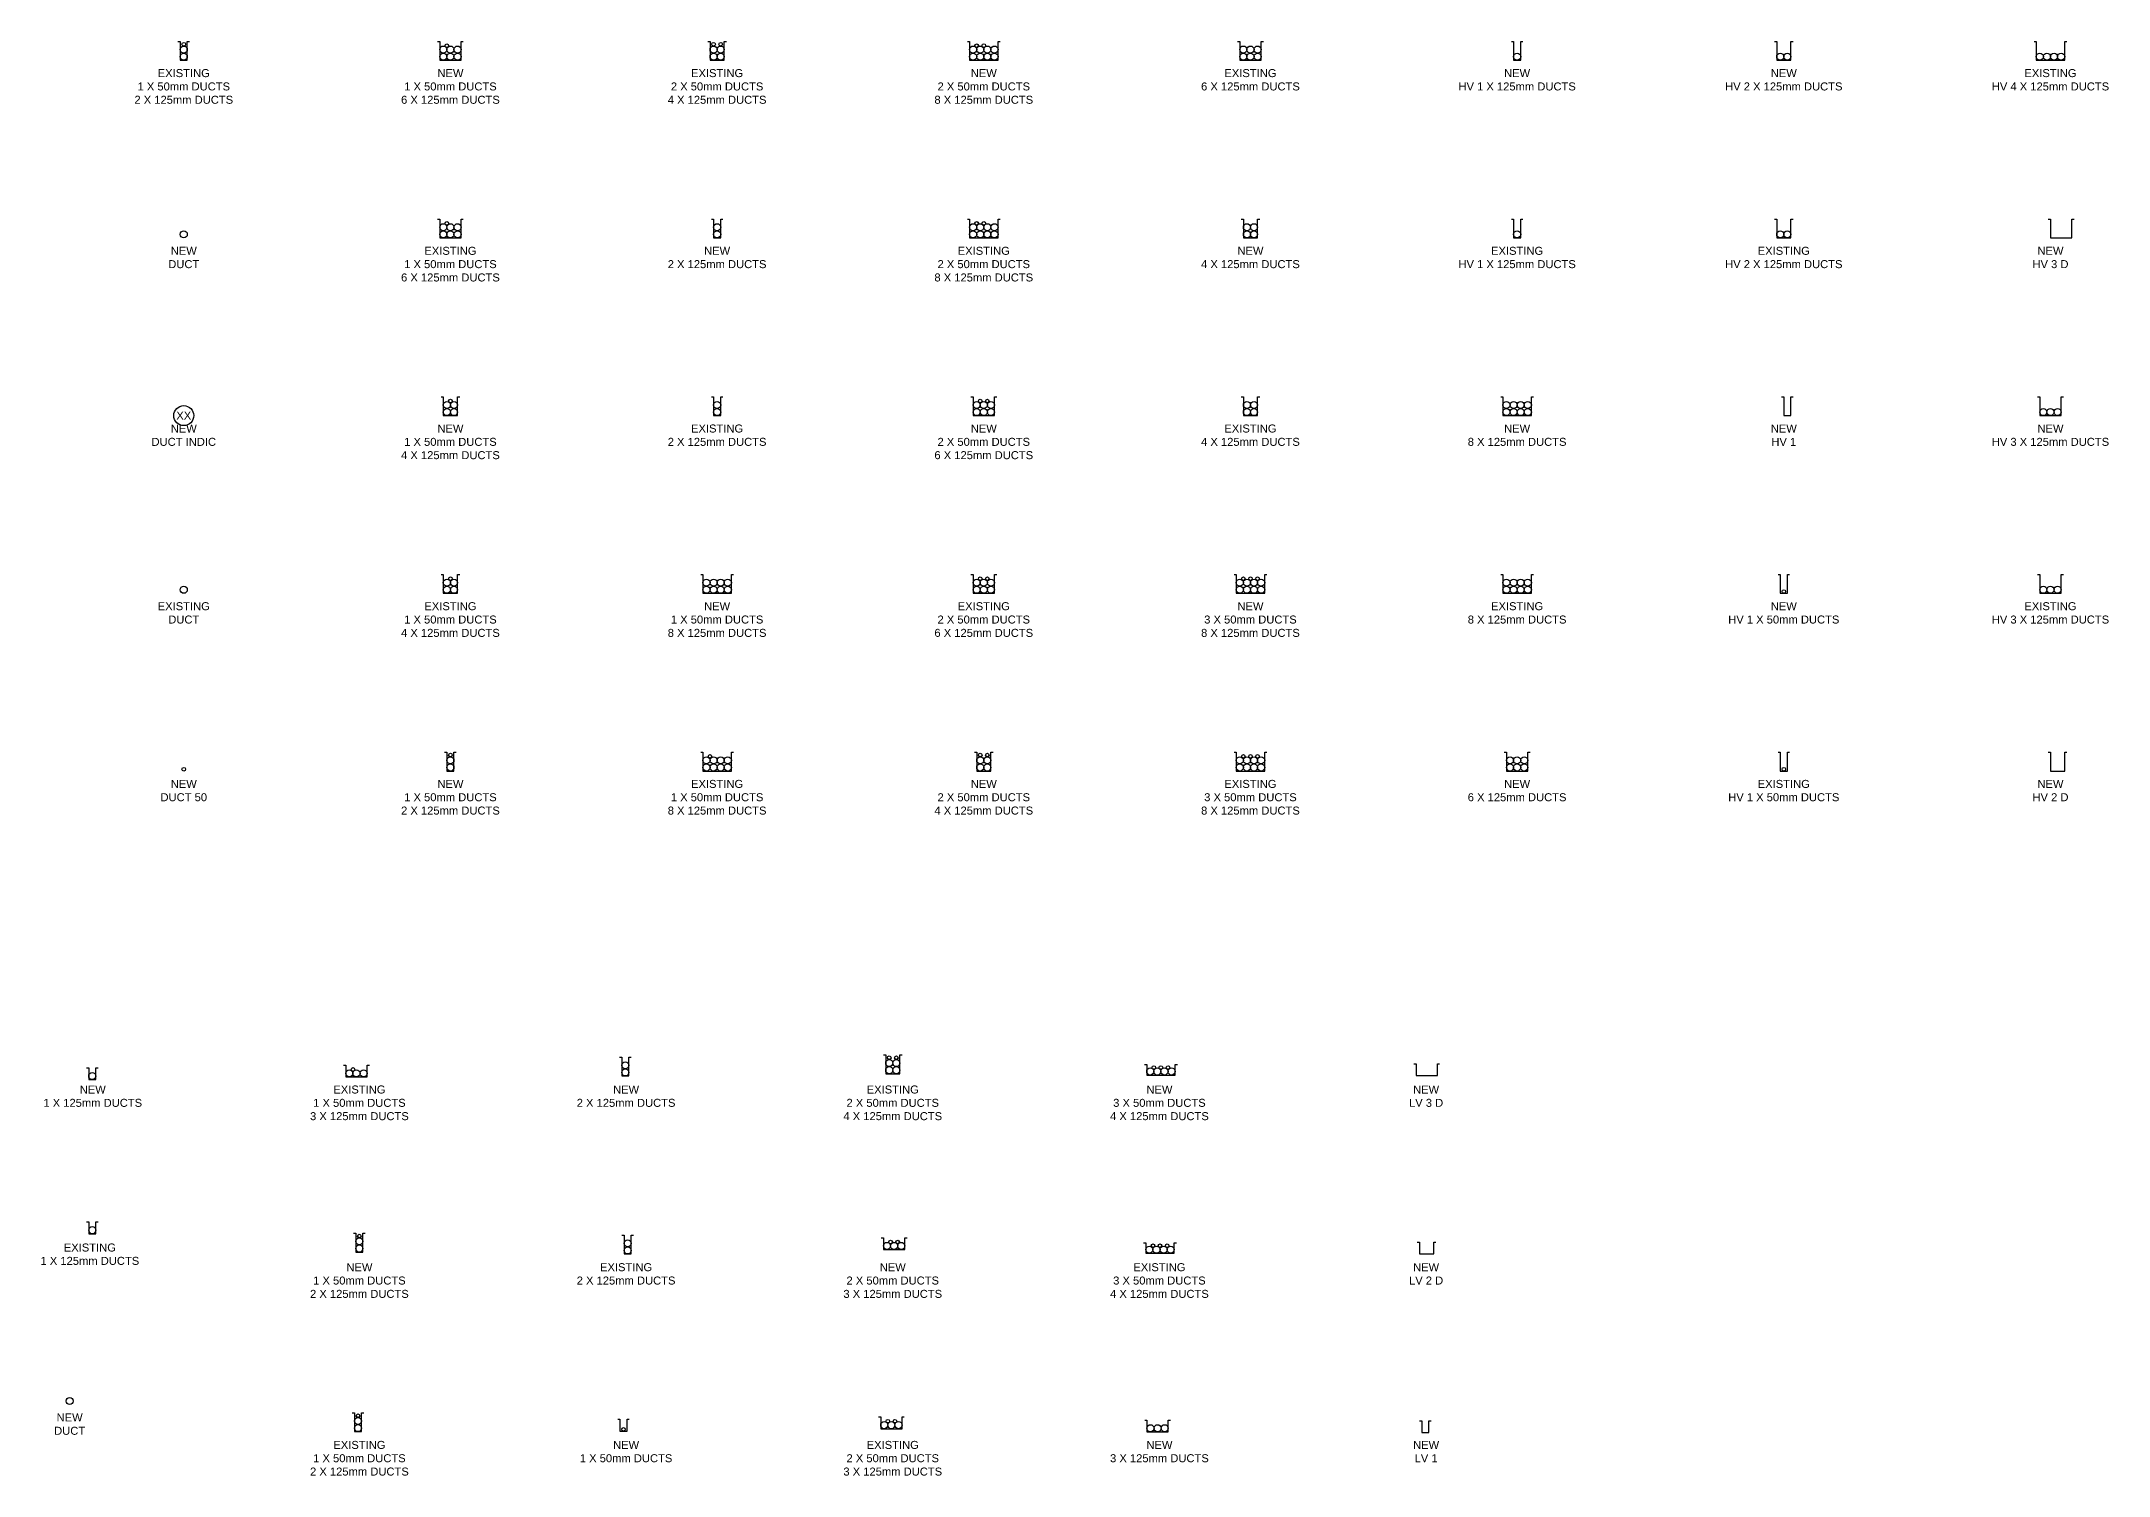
# Model space of a CAD drawing. Header units: metres. Extents: x -282 to 3977, y 160 to 949.
# Drawn here: x 756.2 to 1221.4, y 493.8 to 816.7 of the extents above; entities that cross this region are included whole.
import ezdxf
from ezdxf.enums import TextEntityAlignment as Align

# ---------------------------------------------------------------- set-up
doc = ezdxf.new("R2010")
doc.units = ezdxf.units.M
doc.layers.get('0').update_dxf_attribs({"color": 6})
doc.layers.add('Duct_SP_EXT', color=7, linetype='Continuous')
doc.layers.add('Duct_SP_NEW', color=2, linetype='Continuous')
doc.styles.get("Standard").update_dxf_attribs({"font": 'ARIAL.TTF'})

# ---------------------------------------------------------------- blocks, each defined once
blk = doc.blocks.new('DUCT_NEW')
blk.add_circle((0, 0.8), 0.8)
at = {"flags": 1}
blk.add_attdef('Z', (0, 0), '', height=0.2, dxfattribs=at)
at = {"flags": 9}
for tag, p in [('DUCT_CODE', (0, 0)), ('XSECT_TYPE', (0, -0.2)), ('STATE', (0, -0.6)), ('OWNED_BY', (0, -1.02)), ('OPERATED_BY', (0, -1.23)), ('FB_REFERENCE', (0, -0.4)), ('NOTES', (0, -0.8)), ('MAINTAINED_BY', (0, -1.42))]:
    blk.add_attdef(tag, text='', height=0.2, dxfattribs=at).set_placement(p, align=Align.MIDDLE_LEFT)
blk = doc.blocks.new('DUCT_EXT')
blk.add_circle((0, 0.8), 0.8)
at = {"flags": 1}
blk.add_attdef('Z', (0, 0), '', height=0.2, dxfattribs=at)
at = {"flags": 9}
for tag, p in [('DUCT_CODE', (0, 0)), ('XSECT_TYPE', (0, -0.2)), ('STATE', (0, -0.6)), ('FB_REFERENCE', (0, -0.4)), ('NOTES', (0, -0.8))]:
    blk.add_attdef(tag, text='', height=0.2, dxfattribs=at).set_placement(p, align=Align.MIDDLE_LEFT)
blk = doc.blocks.new('TRENCH_LV_1_DUCT')
blk.add_lwpolyline([(-0.5, 2.65), (0, 2.65), (0, 0), (1.6, 0), (1.6, 2.65), (2.1, 2.65)])
blk = doc.blocks.new('TRENCH_1X125_EXT')
for name, p in [('TRENCH_LV_1_DUCT', (-0.8, 0)), ('DUCT_EXT', (0, 0))]:
    blk.add_blockref(name, p)
blk = doc.blocks.new('TRENCH_1X125_NEW')
for name, p in [('TRENCH_LV_1_DUCT', (-0.8, 0)), ('DUCT_NEW', (0, 0))]:
    blk.add_blockref(name, p)
blk = doc.blocks.new('DUCT_50_EXT')
blk.add_circle((0, 0.4), 0.4)
at = {"flags": 1}
blk.add_attdef('Z', (0, 0), '', height=0.2, dxfattribs=at)
at = {"flags": 9}
for tag, p in [('DUCT_CODE', (0, 0)), ('XSECT_TYPE', (0, -0.2)), ('STATE', (0, -0.6)), ('FB_REFERENCE', (0, -0.4)), ('NOTES', (0, -0.8))]:
    blk.add_attdef(tag, text='', height=0.2, dxfattribs=at).set_placement(p, align=Align.MIDDLE_LEFT)
blk = doc.blocks.new('TRENCH_HV_1_DUCT')
blk.add_lwpolyline([(-0.5, 4.25), (0, 4.25), (0, 0), (1.6, 0), (1.6, 4.25), (2.1, 4.25)])
blk = doc.blocks.new('TRENCH_1X50_&_2X125_EXT')
for name, p in [('TRENCH_HV_1_DUCT', (-0.8, 0)), ('DUCT_EXT', (0, 1.6)), ('DUCT_EXT', (0, 0)), ('DUCT_50_EXT', (0, 3.2))]:
    blk.add_blockref(name, p)
blk = doc.blocks.new('DUCT_50_NEW')
blk.add_circle((0, 0.4), 0.4)
at = {"flags": 1}
blk.add_attdef('Z', (0, 0), '', height=0.2, dxfattribs=at)
at = {"flags": 9}
for tag, p in [('DUCT_CODE', (0, 0)), ('XSECT_TYPE', (0, -0.2)), ('STATE', (0, -0.6)), ('OWNED_BY', (0, -1.01)), ('OPERATED_BY', (0, -1.21)), ('FB_REFERENCE', (0, -0.4)), ('NOTES', (0, -0.8)), ('MAINTAINED_BY', (0, -1.42))]:
    blk.add_attdef(tag, text='', height=0.2, dxfattribs=at).set_placement(p, align=Align.MIDDLE_LEFT)
blk = doc.blocks.new('TRENCH_1X50_&_2X125_NEW')
for name, p in [('TRENCH_HV_1_DUCT', (-0.8, 0)), ('DUCT_NEW', (0, 1.6)), ('DUCT_NEW', (0, 0)), ('DUCT_50_NEW', (0, 3.2))]:
    blk.add_blockref(name, p)
blk = doc.blocks.new('TRENCH_LV_3_DUCTS')
blk.add_lwpolyline([(-0.5, 2.65), (0, 2.65), (0, 0), (4.8, 0), (4.8, 2.65), (5.3, 2.65)])
blk = doc.blocks.new('TRENCH_1X50_&_3X125_EXT')
for name, p in [('TRENCH_LV_3_DUCTS', (-2.4, 0)), ('DUCT_EXT', (-1.6, 0)), ('DUCT_50_EXT', (-0.8, 1.29)), ('DUCT_EXT', (0, 0)), ('DUCT_EXT', (1.6, 0))]:
    blk.add_blockref(name, p)
blk = doc.blocks.new('TRENCH_1X50_NEW')
for name, p in [('TRENCH_LV_1_DUCT', (-0.8, 0)), ('DUCT_50_NEW', (0, 0))]:
    blk.add_blockref(name, p)
blk = doc.blocks.new('TRENCH_2X125_EXT')
for name, p in [('TRENCH_HV_1_DUCT', (-0.8, 0)), ('DUCT_EXT', (0, 1.6)), ('DUCT_EXT', (0, 0))]:
    blk.add_blockref(name, p)
blk = doc.blocks.new('TRENCH_2X125_NEW')
for name, p in [('TRENCH_HV_1_DUCT', (-0.8, 0)), ('DUCT_NEW', (0, 1.6)), ('DUCT_NEW', (0, 0))]:
    blk.add_blockref(name, p)
blk = doc.blocks.new('TRENCH_2X50_&_3X125_EXT')
for name, p in [('TRENCH_LV_3_DUCTS', (-2.4, 0)), ('DUCT_EXT', (-1.6, 0)), ('DUCT_50_EXT', (-0.8, 1.3)), ('DUCT_EXT', (0, 0)), ('DUCT_50_EXT', (0.8, 1.3)), ('DUCT_EXT', (1.6, 0))]:
    blk.add_blockref(name, p)
blk = doc.blocks.new('TRENCH_2X50_&_3X125_NEW')
for name, p in [('TRENCH_LV_3_DUCTS', (-2.4, 0)), ('DUCT_NEW', (-1.6, 0)), ('DUCT_50_NEW', (-0.8, 1.3)), ('DUCT_NEW', (0, 0)), ('DUCT_50_NEW', (0.8, 1.3)), ('DUCT_NEW', (1.6, 0))]:
    blk.add_blockref(name, p)
blk = doc.blocks.new('TRENCH_HV_2_DUCTS')
blk.add_lwpolyline([(-0.5, 4.25), (0, 4.25), (0, 0), (3.2, 0), (3.2, 4.25), (3.7, 4.25)])
blk = doc.blocks.new('TRENCH_2X50_&_4X125_EXT')
for name, p in [('TRENCH_HV_2_DUCTS', (-1.6, 0)), ('DUCT_EXT', (-0.8, 1.6)), ('DUCT_EXT', (-0.8, 0)), ('DUCT_50_EXT', (-0.8, 3.2)), ('DUCT_EXT', (0.8, 1.6)), ('DUCT_EXT', (0.8, 0)), ('DUCT_50_EXT', (0.8, 3.2))]:
    blk.add_blockref(name, p)
blk = doc.blocks.new('TRENCH_3X125_NEW')
for name, p in [('TRENCH_LV_3_DUCTS', (-2.4, 0)), ('DUCT_NEW', (-1.6, 0)), ('DUCT_NEW', (0, 0)), ('DUCT_NEW', (1.6, 0))]:
    blk.add_blockref(name, p)
blk = doc.blocks.new('TRENCH_LV_4_DUCTS')
blk.add_lwpolyline([(-0.5, 2.35), (0, 2.35), (0, 0), (6.4, 0), (6.4, 2.35), (6.9, 2.35)])
blk = doc.blocks.new('TRENCH_3X50_&_4X125_EXT')
for name, p in [('TRENCH_LV_4_DUCTS', (-3.2, 0)), ('DUCT_EXT', (-2.4, 0)), ('DUCT_50_EXT', (-1.6, 1.3)), ('DUCT_EXT', (-0.8, 0)), ('DUCT_50_EXT', (0, 1.3)), ('DUCT_EXT', (0.8, 0)), ('DUCT_50_EXT', (1.6, 1.3)), ('DUCT_EXT', (2.4, 0))]:
    blk.add_blockref(name, p)
blk = doc.blocks.new('TRENCH_3X50_&_4X125_NEW')
for name, p in [('TRENCH_LV_4_DUCTS', (-3.2, 0)), ('DUCT_NEW', (-2.4, 0)), ('DUCT_50_NEW', (-1.6, 1.3)), ('DUCT_NEW', (-0.8, 0)), ('DUCT_50_NEW', (0, 1.3)), ('DUCT_NEW', (0.8, 0)), ('DUCT_50_NEW', (1.6, 1.3)), ('DUCT_NEW', (2.4, 0))]:
    blk.add_blockref(name, p)
blk = doc.blocks.new('TRENCH_LV_2_DUCTS')
blk.add_lwpolyline([(-0.5, 2.65), (0, 2.65), (0, 0), (3.2, 0), (3.2, 2.65), (3.7, 2.65)])
blk = doc.blocks.new('DUCT_INDICATOR')
blk.add_circle((0, 0), 2.25)
blk.add_attdef('CODE', text='', height=1.8).set_placement((0, 0), align=Align.MIDDLE_CENTER)
at = {"flags": 1}
blk.add_attdef('Z', (0, 0), '', height=0.2, dxfattribs=at)
blk = doc.blocks.new('TRENCH_1X50_&_4X125_EXT')
for name, p in [('TRENCH_HV_2_DUCTS', (-1.6, 0)), ('DUCT_EXT', (-0.8, 1.6)), ('DUCT_EXT', (-0.8, 0)), ('DUCT_50_EXT', (0, 2.89)), ('DUCT_EXT', (0.8, 1.6)), ('DUCT_EXT', (0.8, 0))]:
    blk.add_blockref(name, p)
blk = doc.blocks.new('TRENCH_1X50_&_4X125_NEW')
for name, p in [('TRENCH_HV_2_DUCTS', (-1.6, 0)), ('DUCT_NEW', (-0.8, 1.6)), ('DUCT_NEW', (-0.8, 0)), ('DUCT_50_NEW', (0, 2.9)), ('DUCT_NEW', (0.8, 1.6)), ('DUCT_NEW', (0.8, 0))]:
    blk.add_blockref(name, p)
blk = doc.blocks.new('TRENCH_HV_3_DUCTS')
blk.add_lwpolyline([(-0.5, 4.25), (0, 4.25), (0, 0), (4.8, 0), (4.8, 4.25), (5.3, 4.25)])
blk = doc.blocks.new('TRENCH_1X50_&_6X125_EXT')
for name, p in [('TRENCH_HV_3_DUCTS', (-2.4, 0)), ('DUCT_EXT', (-1.6, 1.6)), ('DUCT_EXT', (-1.6, 0)), ('DUCT_50_EXT', (-0.8, 2.89)), ('DUCT_EXT', (0, 1.6)), ('DUCT_EXT', (0, 0)), ('DUCT_EXT', (1.6, 1.6)), ('DUCT_EXT', (1.6, 0))]:
    blk.add_blockref(name, p)
blk = doc.blocks.new('TRENCH_1X50_&_6X125_NEW')
for name, p in [('TRENCH_HV_3_DUCTS', (-2.4, 0)), ('DUCT_NEW', (-1.6, 1.6)), ('DUCT_NEW', (-1.6, 0)), ('DUCT_50_NEW', (-0.8, 2.89)), ('DUCT_NEW', (0, 1.6)), ('DUCT_NEW', (0, 0)), ('DUCT_NEW', (1.6, 1.6)), ('DUCT_NEW', (1.6, 0))]:
    blk.add_blockref(name, p)
blk = doc.blocks.new('TRENCH_HV_4_DUCTS')
blk.add_lwpolyline([(-0.5, 4.25), (0, 4.25), (0, 0), (6.4, 0), (6.4, 4.25), (6.9, 4.25)])
blk = doc.blocks.new('TRENCH_1X50_&_8X125_EXT')
for name, p in [('TRENCH_HV_4_DUCTS', (-3.2, 0)), ('DUCT_EXT', (-2.4, 1.6)), ('DUCT_EXT', (-2.4, 0)), ('DUCT_50_EXT', (-1.6, 2.89)), ('DUCT_EXT', (-0.8, 1.6)), ('DUCT_EXT', (-0.8, 0)), ('DUCT_EXT', (0.8, 1.6)), ('DUCT_EXT', (0.8, 0)), ('DUCT_EXT', (2.4, 1.6)), ('DUCT_EXT', (2.4, 0))]:
    blk.add_blockref(name, p)
blk = doc.blocks.new('TRENCH_1X50_&_8X125_NEW')
for name, p in [('TRENCH_HV_4_DUCTS', (-3.2, 0)), ('DUCT_NEW', (-2.4, 1.6)), ('DUCT_NEW', (-2.4, 0)), ('DUCT_NEW', (-0.8, 1.6)), ('DUCT_NEW', (-0.8, 0)), ('DUCT_NEW', (0.8, 1.6)), ('DUCT_NEW', (0.8, 0)), ('DUCT_NEW', (2.4, 1.6)), ('DUCT_NEW', (2.4, 0))]:
    blk.add_blockref(name, p)
blk = doc.blocks.new('TRENCH_2X50_&_4X125_NEW')
for name, p in [('TRENCH_HV_2_DUCTS', (-1.6, 0)), ('DUCT_NEW', (-0.8, 1.6)), ('DUCT_NEW', (-0.8, 0)), ('DUCT_50_NEW', (-0.8, 3.2)), ('DUCT_NEW', (0.8, 1.6)), ('DUCT_NEW', (0.8, 0)), ('DUCT_50_NEW', (0.8, 3.2))]:
    blk.add_blockref(name, p)
blk = doc.blocks.new('TRENCH_2X50_&_6X125_EXT')
for name, p in [('TRENCH_HV_3_DUCTS', (-2.4, 0)), ('DUCT_EXT', (-1.6, 1.6)), ('DUCT_EXT', (-1.6, 0)), ('DUCT_50_EXT', (-0.8, 2.89)), ('DUCT_EXT', (0, 1.6)), ('DUCT_EXT', (0, 0)), ('DUCT_50_EXT', (0.8, 2.89)), ('DUCT_EXT', (1.6, 1.6)), ('DUCT_EXT', (1.6, 0))]:
    blk.add_blockref(name, p)
blk = doc.blocks.new('TRENCH_2X50_&_6X125_NEW')
for name, p in [('TRENCH_HV_3_DUCTS', (-2.4, 0)), ('DUCT_NEW', (-1.6, 1.6)), ('DUCT_NEW', (-1.6, 0)), ('DUCT_50_NEW', (-0.8, 2.89)), ('DUCT_NEW', (0, 1.6)), ('DUCT_NEW', (0, 0)), ('DUCT_50_NEW', (0.8, 2.89)), ('DUCT_NEW', (1.6, 1.6)), ('DUCT_NEW', (1.6, 0))]:
    blk.add_blockref(name, p)
blk = doc.blocks.new('TRENCH_2X50_&_8X125_EXT')
for name, p in [('TRENCH_HV_4_DUCTS', (-3.2, 0)), ('DUCT_EXT', (-2.4, 1.6)), ('DUCT_EXT', (-2.4, 0)), ('DUCT_50_EXT', (-1.6, 2.89)), ('DUCT_EXT', (-0.8, 1.6)), ('DUCT_EXT', (-0.8, 0)), ('DUCT_50_EXT', (0, 2.89)), ('DUCT_EXT', (0.8, 1.6)), ('DUCT_EXT', (0.8, 0)), ('DUCT_EXT', (2.4, 1.6)), ('DUCT_EXT', (2.4, 0))]:
    blk.add_blockref(name, p)
blk = doc.blocks.new('TRENCH_2X50_&_8X125_NEW')
for name, p in [('TRENCH_HV_4_DUCTS', (-3.2, 0)), ('DUCT_NEW', (-2.4, 1.6)), ('DUCT_NEW', (-2.4, 0)), ('DUCT_50_NEW', (-1.6, 2.89)), ('DUCT_NEW', (-0.8, 1.6)), ('DUCT_NEW', (-0.8, 0)), ('DUCT_50_NEW', (0, 2.9)), ('DUCT_NEW', (0.8, 1.6)), ('DUCT_NEW', (0.8, 0)), ('DUCT_NEW', (2.4, 1.6)), ('DUCT_NEW', (2.4, 0))]:
    blk.add_blockref(name, p)
blk = doc.blocks.new('TRENCH_3X50_&_8X125_EXT')
for name, p in [('TRENCH_HV_4_DUCTS', (-3.2, 0)), ('DUCT_EXT', (-2.4, 1.6)), ('DUCT_EXT', (-2.4, 0)), ('DUCT_50_EXT', (-1.6, 2.89)), ('DUCT_EXT', (-0.8, 1.6)), ('DUCT_EXT', (-0.8, 0)), ('DUCT_50_EXT', (0, 2.89)), ('DUCT_EXT', (0.8, 1.6)), ('DUCT_EXT', (0.8, 0)), ('DUCT_50_EXT', (1.6, 2.89)), ('DUCT_EXT', (2.4, 1.6)), ('DUCT_EXT', (2.4, 0))]:
    blk.add_blockref(name, p)
blk = doc.blocks.new('TRENCH_3X50_&_8X125_NEW')
for name, p in [('TRENCH_HV_4_DUCTS', (-3.2, 0)), ('DUCT_NEW', (-2.4, 1.6)), ('DUCT_NEW', (-2.4, 0)), ('DUCT_50_NEW', (-1.6, 2.89)), ('DUCT_NEW', (-0.8, 1.6)), ('DUCT_NEW', (-0.8, 0)), ('DUCT_50_NEW', (0, 2.89)), ('DUCT_NEW', (0.8, 1.6)), ('DUCT_NEW', (0.8, 0)), ('DUCT_50_NEW', (1.6, 2.89)), ('DUCT_NEW', (2.4, 1.6)), ('DUCT_NEW', (2.4, 0))]:
    blk.add_blockref(name, p)
blk = doc.blocks.new('TRENCH_4X125_EXT')
for name, p in [('TRENCH_HV_2_DUCTS', (-1.6, 0)), ('DUCT_EXT', (-0.8, 1.6)), ('DUCT_EXT', (-0.8, 0)), ('DUCT_EXT', (0.8, 1.6)), ('DUCT_EXT', (0.8, 0))]:
    blk.add_blockref(name, p)
blk = doc.blocks.new('TRENCH_4X125_NEW')
for name, p in [('TRENCH_HV_2_DUCTS', (-1.6, 0)), ('DUCT_NEW', (-0.8, 1.6)), ('DUCT_NEW', (-0.8, 0)), ('DUCT_NEW', (0.8, 1.6)), ('DUCT_NEW', (0.8, 0))]:
    blk.add_blockref(name, p)
blk = doc.blocks.new('TRENCH_6X125_EXT')
for name, p in [('TRENCH_HV_3_DUCTS', (-2.4, 0)), ('DUCT_EXT', (-1.6, 1.6)), ('DUCT_EXT', (-1.6, 0)), ('DUCT_EXT', (0, 1.6)), ('DUCT_EXT', (0, 0)), ('DUCT_EXT', (1.6, 1.6)), ('DUCT_EXT', (1.6, 0))]:
    blk.add_blockref(name, p)
blk = doc.blocks.new('TRENCH_6X125_NEW')
for name, p in [('TRENCH_HV_3_DUCTS', (-2.4, 0)), ('DUCT_NEW', (-1.6, 1.6)), ('DUCT_NEW', (-1.6, 0)), ('DUCT_NEW', (0, 1.6)), ('DUCT_NEW', (0, 0)), ('DUCT_NEW', (1.6, 1.6)), ('DUCT_NEW', (1.6, 0))]:
    blk.add_blockref(name, p)
blk = doc.blocks.new('TRENCH_8X125_EXT')
for name, p in [('TRENCH_HV_4_DUCTS', (-3.2, 0)), ('DUCT_EXT', (-2.4, 1.6)), ('DUCT_EXT', (-2.4, 0)), ('DUCT_EXT', (-0.8, 1.6)), ('DUCT_EXT', (-0.8, 0)), ('DUCT_EXT', (0.8, 1.6)), ('DUCT_EXT', (0.8, 0)), ('DUCT_EXT', (2.4, 1.6)), ('DUCT_EXT', (2.4, 0))]:
    blk.add_blockref(name, p)
blk = doc.blocks.new('TRENCH_8X125_NEW')
for name, p in [('TRENCH_HV_4_DUCTS', (-3.2, 0)), ('DUCT_NEW', (-2.4, 1.6)), ('DUCT_NEW', (-2.4, 0)), ('DUCT_NEW', (-0.8, 1.6)), ('DUCT_NEW', (-0.8, 0)), ('DUCT_NEW', (0.8, 1.6)), ('DUCT_NEW', (0.8, 0)), ('DUCT_NEW', (2.4, 1.6)), ('DUCT_NEW', (2.4, 0))]:
    blk.add_blockref(name, p)
blk = doc.blocks.new('TRENCH_HV_1X125_EXT')
for name, p in [('TRENCH_HV_1_DUCT', (-0.8, 0)), ('DUCT_EXT', (0, 0))]:
    blk.add_blockref(name, p)
blk = doc.blocks.new('TRENCH_HV_1X125_NEW')
for name, p in [('TRENCH_HV_1_DUCT', (-0.8, 0)), ('DUCT_NEW', (0, 0))]:
    blk.add_blockref(name, p)
blk = doc.blocks.new('TRENCH_HV_1X50_EXT')
for name, p in [('TRENCH_HV_1_DUCT', (-0.8, 0)), ('DUCT_50_EXT', (0, 0))]:
    blk.add_blockref(name, p)
blk = doc.blocks.new('TRENCH_HV_1X50_NEW')
for name, p in [('TRENCH_HV_1_DUCT', (-0.8, 0)), ('DUCT_50_NEW', (0, 0))]:
    blk.add_blockref(name, p)
blk = doc.blocks.new('TRENCH_HV_2X125_EXT')
for name, p in [('TRENCH_HV_2_DUCTS', (-1.6, 0)), ('DUCT_EXT', (-0.8, 0)), ('DUCT_EXT', (0.8, 0))]:
    blk.add_blockref(name, p)
blk = doc.blocks.new('TRENCH_HV_2X125_NEW')
for name, p in [('TRENCH_HV_2_DUCTS', (-1.6, 0)), ('DUCT_NEW', (-0.8, 0)), ('DUCT_NEW', (0.8, 0))]:
    blk.add_blockref(name, p)
blk = doc.blocks.new('TRENCH_HV_3X125_EXT')
for name, p in [('TRENCH_HV_3_DUCTS', (-2.4, 0)), ('DUCT_EXT', (-1.6, 0)), ('DUCT_EXT', (0, 0)), ('DUCT_EXT', (1.6, 0))]:
    blk.add_blockref(name, p)
blk = doc.blocks.new('TRENCH_HV_3X125_NEW')
for name, p in [('TRENCH_HV_3_DUCTS', (-2.4, 0)), ('DUCT_NEW', (-1.6, 0)), ('DUCT_NEW', (0, 0)), ('DUCT_NEW', (1.6, 0))]:
    blk.add_blockref(name, p)
blk = doc.blocks.new('TRENCH_HV_4X125_EXT')
for name, p in [('TRENCH_HV_4_DUCTS', (-3.2, 0)), ('DUCT_EXT', (-2.4, 0)), ('DUCT_EXT', (-0.8, 0)), ('DUCT_EXT', (0.8, 0)), ('DUCT_EXT', (2.4, 0))]:
    blk.add_blockref(name, p)

msp = doc.modelspace()

# ---------------------------------------------------------------- block references
at = {"layer": 'Duct_SP_EXT'}
for name, p in [('TRENCH_1X50_&_2X125_EXT', (788.29, 812.43)), ('TRENCH_2X50_&_4X125_EXT', (908.29, 812.43)), ('TRENCH_6X125_EXT', (1028.29, 812.43)), ('TRENCH_HV_4X125_EXT', (1208.29, 812.43)), ('TRENCH_1X50_&_6X125_EXT', (848.29, 772.43)), ('TRENCH_2X50_&_8X125_EXT', (968.29, 772.43)), ('TRENCH_HV_1X125_EXT', (1088.29, 772.43)), ('TRENCH_HV_2X125_EXT', (1148.29, 772.43)), ('TRENCH_2X125_EXT', (908.29, 732.43)), ('TRENCH_4X125_EXT', (1028.29, 732.43)), ('DUCT_EXT', (788.29, 692.43)), ('TRENCH_1X50_&_4X125_EXT', (848.29, 692.43)), ('TRENCH_2X50_&_6X125_EXT', (968.29, 692.43)), ('TRENCH_8X125_EXT', (1088.29, 692.43)), ('TRENCH_HV_3X125_EXT', (1208.29, 692.43)), ('TRENCH_1X50_&_8X125_EXT', (908.29, 652.43)), ('TRENCH_3X50_&_8X125_EXT', (1028.29, 652.43)), ('TRENCH_HV_1X50_EXT', (1148.29, 652.43)), ('TRENCH_1X50_&_3X125_EXT', (827.15, 583.57)), ('TRENCH_2X50_&_4X125_EXT', (947.82, 584.29)), ('TRENCH_1X125_EXT', (767.71, 548.28)), ('TRENCH_2X125_EXT', (888.17, 543.72)), ('TRENCH_3X50_&_4X125_EXT', (1007.95, 543.9)), ('TRENCH_1X50_&_2X125_EXT', (827.48, 503.72)), ('TRENCH_2X50_&_3X125_EXT', (947.5, 504.39))]:
    msp.add_blockref(name, p, dxfattribs=at)
at = {"layer": 'Duct_SP_NEW'}
for name, p in [('TRENCH_1X50_&_6X125_NEW', (848.29, 812.43)), ('TRENCH_2X50_&_8X125_NEW', (968.29, 812.43)), ('TRENCH_HV_1X125_NEW', (1088.29, 812.43)), ('TRENCH_HV_2X125_NEW', (1148.29, 812.43)), ('DUCT_NEW', (788.29, 772.43)), ('TRENCH_2X125_NEW', (908.29, 772.43)), ('TRENCH_4X125_NEW', (1028.29, 772.43)), ('TRENCH_HV_3_DUCTS', (1208.29, 772.43)), ('TRENCH_1X50_&_4X125_NEW', (848.29, 732.43)), ('TRENCH_2X50_&_6X125_NEW', (968.29, 732.43)), ('TRENCH_8X125_NEW', (1088.29, 732.43)), ('TRENCH_HV_1_DUCT', (1148.29, 732.43)), ('TRENCH_HV_3X125_NEW', (1208.29, 732.43)), ('TRENCH_1X50_&_8X125_NEW', (908.29, 692.43)), ('TRENCH_3X50_&_8X125_NEW', (1028.29, 692.43)), ('TRENCH_HV_1X50_NEW', (1148.29, 692.43)), ('TRENCH_1X50_&_2X125_NEW', (848.29, 652.43)), ('TRENCH_2X50_&_4X125_NEW', (968.29, 652.43)), ('TRENCH_6X125_NEW', (1088.29, 652.43)), ('TRENCH_HV_2_DUCTS', (1208.29, 652.43)), ('DUCT_50_NEW', (788.29, 652.43)), ('TRENCH_2X125_NEW', (887.63, 583.78)), ('TRENCH_3X50_&_4X125_NEW', (1008.14, 584)), ('TRENCH_LV_3_DUCTS', (1065.55, 583.87)), ('TRENCH_1X125_NEW', (767.7, 582.96)), ('TRENCH_1X50_&_2X125_NEW', (827.79, 544.16)), ('TRENCH_2X50_&_3X125_NEW', (948.12, 544.73)), ('TRENCH_LV_2_DUCTS', (1066.33, 543.72)), ('DUCT_NEW', (762.61, 509.82)), ('TRENCH_1X50_NEW', (887.23, 503.86)), ('TRENCH_3X125_NEW', (1007.39, 503.69)), ('TRENCH_LV_1_DUCT', (1066.83, 503.51))]:
    msp.add_blockref(name, p, dxfattribs=at)
msp.add_blockref('DUCT_INDICATOR', (788.29, 732.43), dxfattribs=at).add_auto_attribs({'CODE': 'XX'})

# ---------------------------------------------------------------- texts
at = {"char_height": 1.8, "width": 40, "attachment_point": 2}
for s, insert in [('EXISTING\\P1 X 50mm DUCTS\\P2 X 125mm DUCTS\\P', (788.29, 810.43)), ('NEW\\P1 X 50mm DUCTS\\P6 X 125mm DUCTS\\P', (848.29, 810.43)), ('EXISTING\\P2 X 50mm DUCTS\\P4 X 125mm DUCTS\\P', (908.29, 810.43)), ('NEW\\P2 X 50mm DUCTS\\P8 X 125mm DUCTS\\P', (968.29, 810.43)), ('EXISTING\\P6 X 125mm DUCTS\\P', (1028.29, 810.43)), ('NEW\\PHV 1 X 125mm DUCTS\\P', (1088.29, 810.43)), ('NEW\\PHV 2 X 125mm DUCTS\\P', (1148.29, 810.43)), ('EXISTING\\PHV 4 X 125mm DUCTS\\P', (1208.29, 810.43)), ('NEW\\PDUCT', (788.29, 770.43)), ('EXISTING\\P1 X 50mm DUCTS\\P6 X 125mm DUCTS\\P', (848.29, 770.43)), ('NEW\\P2 X 125mm DUCTS\\P', (908.29, 770.43)), ('EXISTING\\P2 X 50mm DUCTS\\P8 X 125mm DUCTS\\P', (968.29, 770.43)), ('NEW\\P4 X 125mm DUCTS\\P', (1028.29, 770.43)), ('EXISTING\\PHV 1 X 125mm DUCTS\\P', (1088.29, 770.43)), ('EXISTING\\PHV 2 X 125mm DUCTS\\P', (1148.29, 770.43)), ('NEW\\PHV 3 D', (1208.29, 770.43)), ('NEW\\PDUCT INDIC', (788.29, 730.43)), ('NEW\\P1 X 50mm DUCTS\\P4 X 125mm DUCTS\\P', (848.29, 730.43)), ('EXISTING\\P2 X 125mm DUCTS\\P', (908.29, 730.43)), ('NEW\\P2 X 50mm DUCTS\\P6 X 125mm DUCTS\\P', (968.29, 730.43)), ('EXISTING\\P4 X 125mm DUCTS\\P', (1028.29, 730.43)), ('NEW\\P8 X 125mm DUCTS\\P', (1088.29, 730.43)), ('NEW\\PHV 1', (1148.29, 730.43)), ('NEW\\PHV 3 X 125mm DUCTS\\P', (1208.29, 730.43)), ('EXISTING\\PDUCT', (788.29, 690.43)), ('EXISTING\\P1 X 50mm DUCTS\\P4 X 125mm DUCTS\\P', (848.29, 690.43)), ('NEW\\P1 X 50mm DUCTS\\P8 X 125mm DUCTS\\P', (908.29, 690.43)), ('EXISTING\\P2 X 50mm DUCTS\\P6 X 125mm DUCTS\\P', (968.29, 690.43)), ('NEW\\P3 X 50mm DUCTS\\P8 X 125mm DUCTS\\P', (1028.29, 690.43)), ('EXISTING\\P8 X 125mm DUCTS\\P', (1088.29, 690.43)), ('NEW\\PHV 1 X 50mm DUCTS\\P', (1148.29, 690.43)), ('EXISTING\\PHV 3 X 125mm DUCTS\\P', (1208.29, 690.43)), ('NEW\\PDUCT 50', (788.29, 650.43)), ('NEW\\P1 X 50mm DUCTS\\P2 X 125mm DUCTS\\P', (848.29, 650.43)), ('EXISTING\\P1 X 50mm DUCTS\\P8 X 125mm DUCTS\\P', (908.29, 650.43)), ('NEW\\P2 X 50mm DUCTS\\P4 X 125mm DUCTS\\P', (968.29, 650.43)), ('EXISTING\\P3 X 50mm DUCTS\\P8 X 125mm DUCTS\\P', (1028.29, 650.43)), ('NEW\\P6 X 125mm DUCTS\\P', (1088.29, 650.43)), ('EXISTING\\PHV 1 X 50mm DUCTS\\P', (1148.29, 650.43)), ('NEW\\PHV 2 D', (1208.29, 650.43)), ('NEW\\P1 X 125mm DUCTS\\P', (767.81, 581.64)), ('EXISTING\\P1 X 50mm DUCTS\\P3 X 125mm DUCTS\\P', (827.81, 581.64)), ('NEW\\P2 X 125mm DUCTS\\P', (887.81, 581.64)), ('EXISTING\\P2 X 50mm DUCTS\\P4 X 125mm DUCTS\\P', (947.81, 581.64)), ('NEW\\P3 X 50mm DUCTS\\P4 X 125mm DUCTS\\P', (1007.81, 581.64)), ('NEW\\PLV 3 D', (1067.81, 581.64)), ('EXISTING\\P1 X 125mm DUCTS\\P', (767.16, 546.07)), ('NEW\\P1 X 50mm DUCTS\\P2 X 125mm DUCTS\\P', (827.81, 541.64)), ('EXISTING\\P2 X 125mm DUCTS\\P', (887.81, 541.64)), ('NEW\\P2 X 50mm DUCTS\\P3 X 125mm DUCTS\\P', (947.81, 541.64)), ('EXISTING\\P3 X 50mm DUCTS\\P4 X 125mm DUCTS\\P', (1007.81, 541.64)), ('NEW\\PLV 2 D', (1067.81, 541.64)), ('NEW\\PDUCT', (762.61, 507.82)), ('EXISTING\\P1 X 50mm DUCTS\\P2 X 125mm DUCTS\\P', (827.81, 501.64)), ('NEW\\P1 X 50mm DUCTS\\P', (887.81, 501.64)), ('EXISTING\\P2 X 50mm DUCTS\\P3 X 125mm DUCTS\\P', (947.81, 501.64)), ('NEW\\P3 X 125mm DUCTS\\P', (1007.81, 501.64)), ('NEW\\PLV 1', (1067.81, 501.64))]:
    msp.add_mtext(s, dxfattribs=dict(at, insert=insert))

doc.saveas('drawing.dxf')
